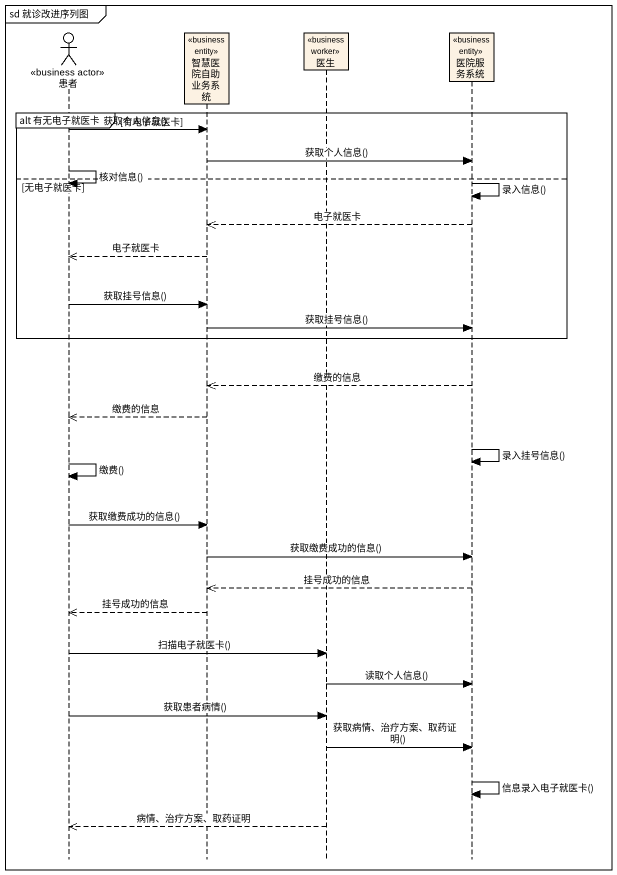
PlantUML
@startuml
mainframe sd 就诊改进序列图
hide footbox
actor 患者 <<business actor>>
participant 智慧医院自助业务系统 <<business entity>>
participant 医生 <<business worker>>
participant 医院服务系统 <<business entity>>

group alt 有无电子就医卡 [有电子就医卡]
  患者 -> 智慧医院自助业务系统 : 获取个人信息()
  智慧医院自助业务系统 -> 医院服务系统 : 获取个人信息()
  患者 -> 患者 : 核对信息()
else 无电子就医卡
  医院服务系统 -> 医院服务系统 : 录入信息()
  医院服务系统 -->> 智慧医院自助业务系统 : 电子就医卡
  智慧医院自助业务系统 -->> 患者 : 电子就医卡
  患者 -> 智慧医院自助业务系统 : 获取挂号信息()
  智慧医院自助业务系统 -> 医院服务系统 : 获取挂号信息()
end
医院服务系统 -->> 智慧医院自助业务系统 : 缴费的信息
智慧医院自助业务系统 -->> 患者 : 缴费的信息
医院服务系统 -> 医院服务系统 : 录入挂号信息()
患者 -> 患者 : 缴费()
患者 -> 智慧医院自助业务系统 : 获取缴费成功的信息()
智慧医院自助业务系统 -> 医院服务系统 : 获取缴费成功的信息()
医院服务系统 -->> 智慧医院自助业务系统 : 挂号成功的信息
智慧医院自助业务系统 -->> 患者 : 挂号成功的信息
患者 -> 医生 : 扫描电子就医卡()
医生 -> 医院服务系统 : 读取个人信息()
患者 -> 医生 : 获取患者病情()
医生 -> 医院服务系统 : 获取病情、治疗方案、取药证明()
医院服务系统 -> 医院服务系统 : 信息录入电子就医卡()
医生 -->> 患者 : 病情、治疗方案、取药证明
@enduml
